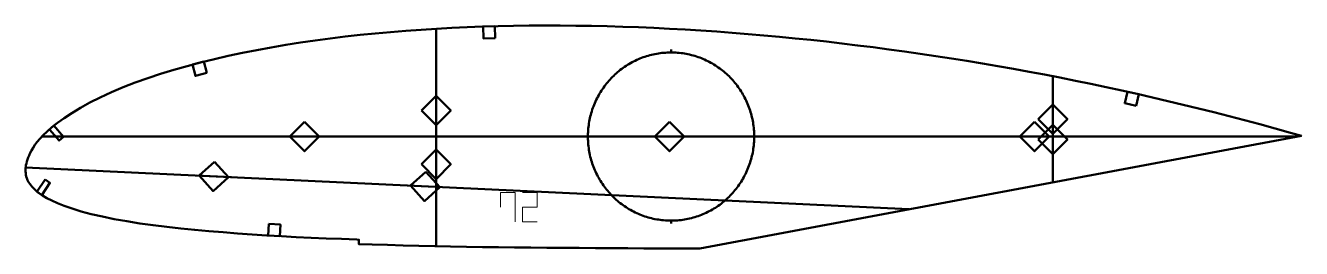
# Model space of a CAD drawing. Header units: metres. Extents: x 11 to 445, y 162 to 238.
import ezdxf

# ---------------------------------------------------------------- set-up
doc = ezdxf.new("R2010")
doc.units = ezdxf.units.M
doc.layers.add('Layer', color=1, linetype='Continuous', lineweight=50)
doc.layers.add('NumLabel', color=1, linetype='Continuous', lineweight=15)

msp = doc.modelspace()

# ---------------------------------------------------------------- linework, layer by layer
at = {"layer": 'Layer', "color": 7}
for p, q in [((150.59, 162.71), (150.59, 236.67)), ((360.59, 184.42), (360.59, 220.54)), ((150.59, 202.84), (150.59, 214.84)), ((360.59, 199.95), (360.59, 211.95)), ((360.59, 193.01), (360.59, 205.01)), ((16.38, 200), (443.79, 200)), ((99.77, 200), (111.77, 200)), ((224.09, 200), (236.09, 200)), ((348.41, 200), (360.41, 200)), ((150.59, 184.55), (150.59, 196.55)), ((10.78, 189.49), (311.6, 175.25)), ((68.85, 186.74), (80.84, 186.17)), ((140.81, 183.33), (152.8, 182.77))]:
    msp.add_line(p, q, dxfattribs=at)
at = {"layer": 'Layer'}
for p, q in [((230.59, 228.61), (230.59, 229.61)), ((202.28, 200), (201.28, 200)), ((258.91, 200), (259.91, 200)), ((230.59, 171.39), (230.59, 170.39))]:
    msp.add_line(p, q, dxfattribs=at)
for points in [[(445.3, 200.28), (445.3, 200.28), (441.6, 201.32), (436.37, 202.75), (431.15, 204.16), (425.92, 205.55), (420.69, 206.91), (415.47, 208.25), (410.25, 209.56), (405.03, 210.84), (399.79, 212.09), (394.55, 213.31), (389.3, 214.51), (384.06, 215.68), (378.81, 216.82), (373.56, 217.93), (368.29, 219.01), (363.03, 220.07), (357.77, 221.09), (352.5, 222.07), (347.21, 223.03), (341.93, 223.97), (336.64, 224.87), (331.35, 225.74), (326.05, 226.58), (320.74, 227.4), (315.43, 228.18), (310.12, 228.94), (304.79, 229.66), (299.47, 230.36), (294.14, 231.03), (288.81, 231.68), (283.49, 232.29), (278.15, 232.86), (272.81, 233.41), (267.47, 233.93), (262.14, 234.42), (256.8, 234.88), (251.46, 235.31), (246.13, 235.7), (240.79, 236.06), (235.45, 236.39), (230.12, 236.68), (224.78, 236.94), (219.45, 237.17), (214.13, 237.37), (208.81, 237.52), (203.49, 237.64), (198.18, 237.73), (192.87, 237.77), (187.56, 237.77), (182.26, 237.74), (176.97, 237.67), (171.7, 237.56), (166.43, 237.41), (161.17, 237.21), (155.92, 236.96), (150.68, 236.68), (145.46, 236.35), (140.24, 235.97), (135.05, 235.55), (129.86, 235.08), (124.71, 234.57), (119.59, 234), (114.5, 233.38), (109.43, 232.71), (104.4, 231.97), (99.4, 231.18), (94.43, 230.33), (89.5, 229.43), (84.63, 228.48), (79.81, 227.46), (75.06, 226.37), (70.38, 225.22), (65.76, 223.99), (61.2, 222.69), (56.73, 221.32), (52.36, 219.87), (48.1, 218.35), (43.97, 216.75), (39.99, 215.07), (36.21, 213.34), (32.68, 211.57), (29.42, 209.77), (26.48, 208.01), (23.9, 206.3), (21.66, 204.68), (19.76, 203.15), (18.16, 201.77), (16.81, 200.45), (15.67, 199.25), (14.74, 198.16), (13.96, 197.13), (13.32, 196.16), (12.78, 195.26), (12.34, 194.41), (11.96, 193.59), (11.65, 192.84), (11.39, 192.14), (11.19, 191.47), (11.03, 190.85), (10.9, 190.24), (10.81, 189.67), (10.74, 189.19), (10.76, 188.71), (10.77, 188.12), (10.8, 187.56), (10.86, 187.01), (10.98, 186.43), (11.18, 185.82), (11.45, 185.17), (11.81, 184.49), (12.27, 183.79), (12.84, 183.05), (13.53, 182.29), (14.36, 181.51), (15.35, 180.72), (16.54, 179.9), (17.97, 179.06), (19.65, 178.19), (21.6, 177.29), (23.89, 176.38), (26.59, 175.47), (29.69, 174.55), (33.13, 173.62), (36.91, 172.74), (40.98, 171.92), (45.23, 171.15), (49.64, 170.45), (54.18, 169.84), (58.86, 169.28), (63.61, 168.73), (68.36, 168.22), (73.14, 167.79), (78.02, 167.41), (82.96, 167.03), (87.91, 166.67), (92.88, 166.34), (97.88, 166.05), (102.93, 165.79), (108.04, 165.56), (113.19, 165.34), (118.39, 165.14), (123.61, 164.94), (124.3, 164.91), (124.25, 163.42), (128.79, 163.26), (134.06, 163.1), (139.36, 162.96), (144.7, 162.84), (150.09, 162.72), (155.5, 162.61), (160.94, 162.51), (166.39, 162.41), (171.84, 162.33), (177.31, 162.26), (182.79, 162.2), (188.29, 162.16), (193.79, 162.12), (199.3, 162.08), (204.81, 162.04), (210.33, 162.01), (215.85, 161.98), (221.37, 161.96), (226.9, 161.94), (232.42, 161.93), (240.41, 161.92), (445.3, 200.28)], [(258.91, 200), (258.9, 200.6), (258.88, 201.2), (258.85, 201.8), (258.81, 202.4), (258.75, 203), (258.68, 203.6), (258.6, 204.19), (258.51, 204.79), (258.4, 205.38), (258.28, 205.97), (258.15, 206.55), (258.01, 207.14), (257.86, 207.72), (257.69, 208.3), (257.51, 208.87), (257.32, 209.44), (257.12, 210), (256.9, 210.56), (256.68, 211.12), (256.44, 211.67), (256.19, 212.22), (255.93, 212.76), (255.66, 213.29), (255.38, 213.82), (255.09, 214.35), (254.78, 214.86), (254.47, 215.37), (254.14, 215.88), (253.81, 216.37), (253.46, 216.86), (253.11, 217.35), (252.74, 217.82), (252.37, 218.29), (251.98, 218.74), (251.59, 219.19), (251.18, 219.64), (250.77, 220.07), (250.35, 220.49), (249.92, 220.91), (249.48, 221.31), (249.03, 221.71), (248.58, 222.1), (248.11, 222.47), (247.64, 222.84), (247.16, 223.2), (246.68, 223.54), (246.18, 223.88), (245.68, 224.21), (245.18, 224.52), (244.66, 224.82), (244.14, 225.12), (243.62, 225.4), (243.09, 225.67), (242.55, 225.93), (242.01, 226.18), (241.46, 226.42), (240.91, 226.64), (240.35, 226.85), (239.79, 227.06), (239.23, 227.24), (238.66, 227.42), (238.09, 227.59), (237.51, 227.74), (236.93, 227.88), (236.35, 228.01), (235.77, 228.13), (235.18, 228.23), (234.59, 228.32), (234, 228.4), (233.41, 228.47), (232.82, 228.52), (232.23, 228.56), (231.63, 228.59), (231.04, 228.6), (230.44, 228.61), (229.85, 228.6), (229.25, 228.58), (228.66, 228.54), (228.07, 228.49), (227.47, 228.43), (226.88, 228.36), (226.29, 228.28), (225.71, 228.18), (225.12, 228.07), (224.54, 227.95), (223.96, 227.81), (223.38, 227.67), (222.81, 227.51), (222.24, 227.33), (221.67, 227.15), (221.11, 226.96), (220.55, 226.75), (220, 226.53), (219.45, 226.3), (218.9, 226.06), (218.36, 225.8), (217.83, 225.54), (217.3, 225.26), (216.78, 224.97), (216.26, 224.67), (215.75, 224.36), (215.25, 224.04), (214.75, 223.71), (214.26, 223.37), (213.78, 223.02), (213.31, 222.66), (212.84, 222.29), (212.38, 221.9), (211.93, 221.51), (211.48, 221.11), (211.05, 220.7), (210.62, 220.28), (210.21, 219.85), (209.8, 219.42), (209.4, 218.97), (209.01, 218.52), (208.63, 218.05), (208.26, 217.58), (207.9, 217.11), (207.55, 216.62), (207.21, 216.13), (206.88, 215.63), (206.56, 215.12), (206.25, 214.61), (205.95, 214.09), (205.66, 213.56), (205.38, 213.03), (205.12, 212.49), (204.86, 211.95), (204.62, 211.4), (204.39, 210.84), (204.17, 210.28), (203.96, 209.72), (203.77, 209.15), (203.58, 208.58), (203.41, 208.01), (203.25, 207.43), (203.1, 206.85), (202.96, 206.26), (202.84, 205.67), (202.73, 205.08), (202.63, 204.49), (202.54, 203.9), (202.47, 203.3), (202.4, 202.7), (202.35, 202.1), (202.32, 201.5), (202.29, 200.9), (202.28, 200.3), (202.28, 199.7), (202.29, 199.1), (202.32, 198.5), (202.35, 197.9), (202.4, 197.3), (202.47, 196.7), (202.54, 196.1), (202.63, 195.51), (202.73, 194.92), (202.84, 194.33), (202.96, 193.74), (203.1, 193.15), (203.25, 192.57), (203.41, 191.99), (203.58, 191.42), (203.77, 190.85), (203.96, 190.28), (204.17, 189.72), (204.39, 189.16), (204.62, 188.6), (204.86, 188.05), (205.12, 187.51), (205.38, 186.97), (205.66, 186.44), (205.95, 185.91), (206.25, 185.39), (206.56, 184.88), (206.88, 184.37), (207.21, 183.87), (207.55, 183.38), (207.9, 182.89), (208.26, 182.42), (208.63, 181.95), (209.01, 181.48), (209.4, 181.03), (209.8, 180.58), (210.21, 180.15), (210.62, 179.72), (211.05, 179.3), (211.48, 178.89), (211.93, 178.49), (212.38, 178.1), (212.84, 177.71), (213.31, 177.34), (213.78, 176.98), (214.26, 176.63), (214.75, 176.29), (215.25, 175.96), (215.75, 175.64), (216.26, 175.33), (216.78, 175.03), (217.3, 174.74), (217.83, 174.46), (218.36, 174.2), (218.9, 173.94), (219.45, 173.7), (220, 173.47), (220.55, 173.25), (221.11, 173.04), (221.67, 172.85), (222.24, 172.67), (222.81, 172.49), (223.38, 172.33), (223.96, 172.19), (224.54, 172.05), (225.12, 171.93), (225.71, 171.82), (226.29, 171.72), (226.88, 171.64), (227.47, 171.57), (228.07, 171.51), (228.66, 171.46), (229.25, 171.42), (229.85, 171.4), (230.44, 171.39), (231.04, 171.4), (231.63, 171.41), (232.23, 171.44), (232.82, 171.48), (233.41, 171.53), (234, 171.6), (234.59, 171.68), (235.18, 171.77), (235.77, 171.87), (236.35, 171.99), (236.93, 172.12), (237.51, 172.26), (238.09, 172.41), (238.66, 172.58), (239.23, 172.76), (239.79, 172.94), (240.35, 173.15), (240.91, 173.36), (241.46, 173.58), (242.01, 173.82), (242.55, 174.07), (243.09, 174.33), (243.62, 174.6), (244.14, 174.88), (244.66, 175.18), (245.18, 175.48), (245.68, 175.79), (246.18, 176.12), (246.68, 176.46), (247.16, 176.8), (247.64, 177.16), (248.11, 177.53), (248.58, 177.9), (249.03, 178.29), (249.48, 178.69), (249.92, 179.09), (250.35, 179.51), (250.77, 179.93), (251.18, 180.36), (251.59, 180.81), (251.98, 181.26), (252.37, 181.71), (252.74, 182.18), (253.11, 182.65), (253.46, 183.14), (253.81, 183.63), (254.14, 184.12), (254.47, 184.63), (254.78, 185.14), (255.09, 185.65), (255.38, 186.18), (255.66, 186.71), (255.93, 187.24), (256.19, 187.78), (256.44, 188.33), (256.68, 188.88), (256.9, 189.44), (257.12, 190), (257.32, 190.56), (257.51, 191.13), (257.69, 191.7), (257.86, 192.28), (258.01, 192.86), (258.15, 193.45), (258.28, 194.03), (258.4, 194.62), (258.51, 195.21), (258.6, 195.81), (258.68, 196.4), (258.75, 197), (258.81, 197.6), (258.85, 198.2), (258.88, 198.8), (258.9, 199.4), (258.91, 200)]]:
    msp.add_lwpolyline(points, close=True, dxfattribs=at)
for points in [[(170.67, 233.53), (166.67, 233.41), (166.56, 237.41), (170.55, 237.53), (170.67, 233.53)], [(72.46, 221.64), (68.6, 220.61), (67.57, 224.48), (71.44, 225.5), (72.46, 221.64)], [(145.59, 208.84), (150.59, 213.84), (155.59, 208.84), (150.59, 203.84), (145.59, 208.84)], [(389.03, 210.47), (385.12, 211.34), (385.99, 215.25), (389.9, 214.37), (389.03, 210.47)], [(355.59, 205.95), (360.59, 210.95), (365.59, 205.95), (360.59, 200.95), (355.59, 205.95)], [(105.77, 205), (110.77, 200), (105.77, 195), (100.77, 200), (105.77, 205)], [(230.09, 205), (235.09, 200), (230.09, 195), (225.09, 200), (230.09, 205)], [(354.41, 205), (359.41, 200), (354.41, 195), (349.41, 200), (354.41, 205)], [(23.69, 199.95), (22.18, 198.63), (18.9, 202.41), (20.41, 203.72), (23.69, 199.95)], [(355.59, 199.01), (360.59, 204.01), (365.59, 199.01), (360.59, 194.01), (355.59, 199.01)], [(75.08, 191.45), (79.84, 186.22), (74.61, 181.46), (69.85, 186.69), (75.08, 191.45)], [(145.59, 190.55), (150.59, 195.55), (155.59, 190.55), (150.59, 185.55), (145.59, 190.55)], [(147.04, 188.04), (151.8, 182.81), (146.57, 178.06), (141.81, 183.29), (147.04, 188.04)], [(17.42, 185.36), (19.07, 184.23), (16.26, 180.1), (14.61, 181.22), (17.42, 185.36)], [(93.58, 170.3), (97.57, 170.07), (97.34, 166.08), (93.35, 166.31), (93.58, 170.3)]]:
    msp.add_lwpolyline(points, dxfattribs=at)
at = {"layer": 'NumLabel', "color": 1}
for points in [[(172.54, 175.97), (172.54, 180.97), (177.54, 180.97), (177.54, 170.97)], [(180.04, 180.97), (185.04, 180.97), (185.04, 175.97), (180.04, 175.97), (180.04, 170.97), (185.04, 170.97)]]:
    msp.add_lwpolyline(points, dxfattribs=at)

doc.saveas('drawing.dxf')
